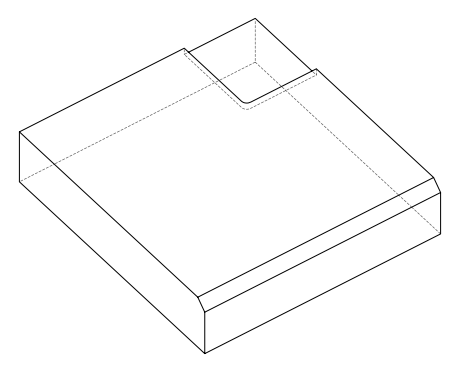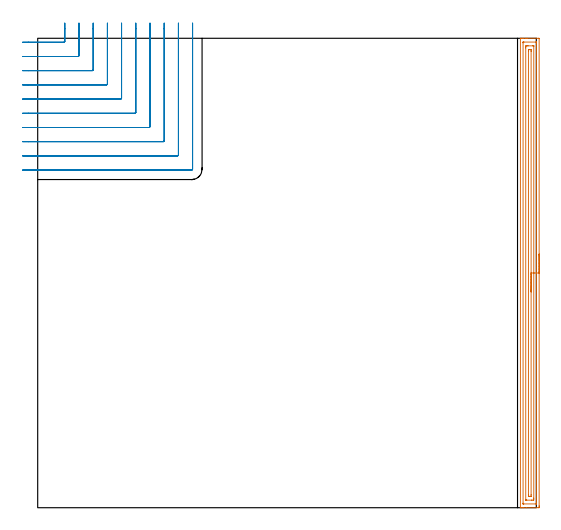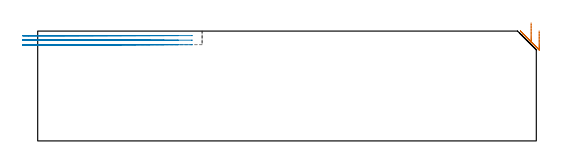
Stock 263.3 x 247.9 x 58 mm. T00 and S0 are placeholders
(PLAN: 2 operations, 1 tool changes, 14.8 min)
(1 AREA_MILL | FG_CHAMFER_SURFACE | UGT0205_001 | 8.15 min | 12150 mm3)
(2 MILL_CORNER_NOTCH_RECTANGULAR | CORNER_NOTCH_RECTANGULAR | UGT0201_101 | Follow Part, ap 2.5, ae 75% | 6.64 min | 46578 mm3)
(TOOL UGT0205_001 | Chamfer Mill 20 x 3 x 45 deg. | D20 FL50 Z2)
(TOOL UGT0201_101 | End Mill 10 mm | D10 FL12 Z2)
(OP 1 AREA_MILL)
G17 G21 G94 G90
T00 M6
G54
G17 G0 G90 X264.8 Y133.95 S1061 M3
G43 Z68. H0
Z58.1
G94 G1 Y133.912 Z57.228 F250.
Y133.798 Z56.363
Y133.609 Z55.512
Y133.347 Z54.68
Y133.013 Z53.874
Y132.61 Z53.1
Y132.142 Z52.364
Y131.61 Z51.672
Y131.021 Z51.029
Y130.378 Z50.44
Y129.686 Z49.908
Y128.95 Z49.44
Y128.176 Z49.037
Y127.37 Z48.703
Y126.538 Z48.441
Y125.686 Z48.252
Y124.822 Z48.138
Y123.95 Z48.1
Y0.993
X264.799 Y0.623 Z48.101
X264.795 Y0.105 Z48.103
X264.792 Y0.008 Z48.106
X264.281 Y0. Z48.616
X258.077 Z54.817
X256.653 Z56.243
X256.305 Z56.59
X255.608 Z57.292
X255.308 Z57.592
X254.93 Z57.961
X254.903 Y0.009 Z57.988
X254.9 Y0.176 Z58.
Y247.724
X254.902 Y247.891 Z57.988
X254.93 Y247.9 Z57.961
X255.308 Z57.591
X255.608 Z57.292
X256.305 Z56.59
X257.54 Z55.357
X258.077 Z54.817
X258.695 Z54.2
X264.281 Z48.616
X264.552 Y247.898 Z48.345
X264.792 Y247.89 Z48.106
X264.799 Y247.649 Z48.099
X264.8 Y123.95 Z48.1
X263.386 Z49.514
Y2.419
X263.385 Y2.189 Z49.515
X263.382 Y2.079 Z49.518
X263.379 Y2.026 Z49.521
X263.372 Y2.01 Z49.528
X263.322 Y2.007 Z49.578
X262.914 Y2.001 Z49.986
X256.711 Y2. Z56.189
X256.452 Y2.003 Z56.448
X256.338 Y2.008 Z56.562
X256.321 Y2.01 Z56.579
X256.319 Y2.028 Z56.581
X256.316 Y2.081 Z56.584
X256.315 Y2.187 Z56.585
X256.314 Y2.401 Z56.586
Y245.481
X256.315 Y245.711 Z56.585
X256.318 Y245.821 Z56.582
X256.321 Y245.874 Z56.579
X256.328 Y245.89 Z56.572
X256.378 Y245.892 Z56.522
X256.786 Y245.899 Z56.114
X262.989 Y245.9 Z49.911
X263.248 Y245.897 Z49.652
X263.362 Y245.893 Z49.538
X263.379 Y245.89 Z49.521
X263.382 Y245.872 Z49.518
X263.384 Y245.82 Z49.516
X263.386 Y245.713 Z49.514
Y245.499
Y123.95
X261.972 Z50.928
X261.971 Y5.091 Z50.929
X261.97 Y4.74 Z50.93
X261.967 Y4.197 Z50.933
X261.965 Y4.03 Z50.935
X261.809 Y4.009 Z51.091
X261.623 Y4.005 Z51.277
X260.932 Y4. Z51.968
X260.736 Z52.164
X258.273 Z54.627
X258.077 Z54.823
X257.882 Y4.002 Z55.018
X257.752 Y4.007 Z55.148
X257.734 Y4.01 Z55.166
X257.732 Y4.015 Z55.168
X257.73 Y4.037 Z55.17
X257.729 Y4.08 Z55.171
Y4.197
Y242.809
Y243.16
X257.733 Y243.703 Z55.167
X257.735 Y243.87 Z55.165
X257.891 Y243.891 Z55.009
X258.077 Y243.895 Z54.823
X258.768 Y243.9 Z54.132
X258.964 Z53.936
X261.427 Z51.473
X261.623 Z51.277
X261.818 Y243.898 Z51.082
X261.948 Y243.893 Z50.952
X261.966 Y243.89 Z50.934
X261.968 Y243.885 Z50.932
X261.97 Y243.863 Z50.93
X261.971 Y243.82 Z50.929
X261.972 Y243.703 Z50.928
Y123.95
X260.557 Z52.343
Y6.878
X260.555 Y6.167 Z52.345
X260.553 Y6.064 Z52.347
X260.551 Y6.01 Z52.349
X260.503 Y6.008 Z52.397
X260.285 Y6.004 Z52.615
X259.835 Y6. Z53.065
X259.41 Y6.004 Z53.49
X259.198 Y6.008 Z53.702
X259.151 Y6.01 Z53.749
X259.148 Y6.046 Z53.752
X259.146 Y6.109 Z53.754
X259.143 Y6.698 Z53.757
Y6.878
Y241.022
X259.145 Y241.733 Z53.755
X259.147 Y241.836 Z53.753
X259.149 Y241.89 Z53.751
X259.197 Y241.892 Z53.703
X259.415 Y241.896 Z53.485
X259.865 Y241.9 Z53.035
X260.29 Y241.896 Z52.61
X260.502 Y241.892 Z52.398
X260.549 Y241.89 Z52.351
X260.552 Y241.854 Z52.348
X260.554 Y241.791 Z52.346
X260.557 Y241.202 Z52.343
Y241.022
Y123.95
Y123.078 Z52.381
Y122.214 Z52.495
Y121.362 Z52.683
Y120.53 Z52.946
Y119.724 Z53.28
Y118.95 Z53.682
Y118.214 Z54.151
Y117.522 Z54.682
Y116.879 Z55.272
Y116.29 Z55.915
Y115.758 Z56.607
Y115.29 Z57.343
Y114.887 Z58.116
Y114.553 Z58.922
Y114.291 Z59.754
Y114.102 Z60.606
Y113.988 Z61.471
Y113.95 Z62.343
G0 Z68.
M5
M2
(OP 2 MILL_CORNER_NOTCH_RECTANGULAR)
G17 G21 G94 G90
T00 M6
G54
G17 G0 G90 X-8. Y245.8 S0 M3
G43 Z68. H0
Z55.6
G94 G1 X-5. F250.
X13.805 F500.
G3 X14.3 Y246.295 R0.5
G1 Y252.9
Y255.9 F250.
G0 Z68.
X-8. Y238.3
Z55.6
G1 X-5.
X21.304 F500.
G3 X21.8 Y238.796 R0.5
G1 Y252.9
Y255.9 F250.
G0 Z68.
X-8. Y230.8
Z55.6
G1 X-5.
X28.804 F500.
G3 X29.3 Y231.296 R0.5
G1 Y252.9
Y255.9 F250.
G0 Z68.
X-8. Y223.3
Z55.6
G1 X-5.
X36.304 F500.
G3 X36.8 Y223.796 R0.5
G1 Y252.9
Y255.9 F250.
G0 Z68.
X-8. Y215.8
Z55.6
G1 X-5.
X43.804 F500.
G3 X44.3 Y216.296 R0.5
G1 Y252.9
Y255.9 F250.
G0 Z68.
X-8. Y208.3
Z55.6
G1 X-5.
X51.303 F500.
G3 X51.8 Y208.797 R0.5
G1 Y252.9
Y255.9 F250.
G0 Z68.
X-8. Y200.8
Z55.6
G1 X-5.
X58.803 F500.
G3 X59.3 Y201.297 R0.5
G1 Y252.9
Y255.9 F250.
G0 Z68.
X-8. Y193.3
Z55.6
G1 X-5.
X66.303 F500.
G3 X66.8 Y193.797 R0.5
G1 Y252.9
Y255.9 F250.
G0 Z68.
X-8. Y185.8
Z55.6
G1 X-5.
X73.803 F500.
G3 X74.3 Y186.297 R0.5
G1 Y252.9
Y255.9 F250.
G0 Z68.
X-8. Y178.3
Z55.6
G1 X-5.
X81.303 F500.
G3 X81.8 Y178.797 R0.5
G1 Y252.9
Y255.9 F250.
G0 Z68.
X-8. Y245.8
Z53.2
G1 X-5.
X13.805 F500.
G3 X14.3 Y246.295 R0.5
G1 Y252.9
Y255.9 F250.
G0 Z68.
X-8. Y238.3
Z53.2
G1 X-5.
X21.304 F500.
G3 X21.8 Y238.796 R0.5
G1 Y252.9
Y255.9 F250.
G0 Z68.
X-8. Y230.8
Z53.2
G1 X-5.
X28.804 F500.
G3 X29.3 Y231.296 R0.5
G1 Y252.9
Y255.9 F250.
G0 Z68.
X-8. Y223.3
Z53.2
G1 X-5.
X36.304 F500.
G3 X36.8 Y223.796 R0.5
G1 Y252.9
Y255.9 F250.
G0 Z68.
X-8. Y215.8
Z53.2
G1 X-5.
X43.804 F500.
G3 X44.3 Y216.296 R0.5
G1 Y252.9
Y255.9 F250.
G0 Z68.
X-8. Y208.3
Z53.2
G1 X-5.
X51.303 F500.
G3 X51.8 Y208.797 R0.5
G1 Y252.9
Y255.9 F250.
G0 Z68.
X-8. Y200.8
Z53.2
G1 X-5.
X58.803 F500.
G3 X59.3 Y201.297 R0.5
G1 Y252.9
Y255.9 F250.
G0 Z68.
X-8. Y193.3
Z53.2
G1 X-5.
X66.303 F500.
G3 X66.8 Y193.797 R0.5
G1 Y252.9
Y255.9 F250.
G0 Z68.
X-8. Y185.8
Z53.2
G1 X-5.
X73.803 F500.
G3 X74.3 Y186.297 R0.5
G1 Y252.9
Y255.9 F250.
G0 Z68.
X-8. Y178.3
Z53.2
G1 X-5.
X81.303 F500.
G3 X81.8 Y178.797 R0.5
G1 Y252.9
Y255.9 F250.
G0 Z68.
X-8. Y245.8
Z50.8
G1 X-5.
X13.805 F500.
G3 X14.3 Y246.295 R0.5
G1 Y252.9
Y255.9 F250.
G0 Z68.
X-8. Y238.3
Z50.8
G1 X-5.
X21.304 F500.
G3 X21.8 Y238.796 R0.5
G1 Y252.9
Y255.9 F250.
G0 Z68.
X-8. Y230.8
Z50.8
G1 X-5.
X28.804 F500.
G3 X29.3 Y231.296 R0.5
G1 Y252.9
Y255.9 F250.
G0 Z68.
X-8. Y223.3
Z50.8
G1 X-5.
X36.304 F500.
G3 X36.8 Y223.796 R0.5
G1 Y252.9
Y255.9 F250.
G0 Z68.
X-8. Y215.8
Z50.8
G1 X-5.
X43.804 F500.
G3 X44.3 Y216.296 R0.5
G1 Y252.9
Y255.9 F250.
G0 Z68.
X-8. Y208.3
Z50.8
G1 X-5.
X51.303 F500.
G3 X51.8 Y208.797 R0.5
G1 Y252.9
Y255.9 F250.
G0 Z68.
X-8. Y200.8
Z50.8
G1 X-5.
X58.803 F500.
G3 X59.3 Y201.297 R0.5
G1 Y252.9
Y255.9 F250.
G0 Z68.
X-8. Y193.3
Z50.8
G1 X-5.
X66.303 F500.
G3 X66.8 Y193.797 R0.5
G1 Y252.9
Y255.9 F250.
G0 Z68.
X-8. Y185.8
Z50.8
G1 X-5.
X73.803 F500.
G3 X74.3 Y186.297 R0.5
G1 Y252.9
Y255.9 F250.
G0 Z68.
X-8. Y178.3
Z50.8
G1 X-5.
X81.303 F500.
G3 X81.8 Y178.797 R0.5
G1 Y252.9
Y255.9 F250.
G0 Z68.
M5
M2
